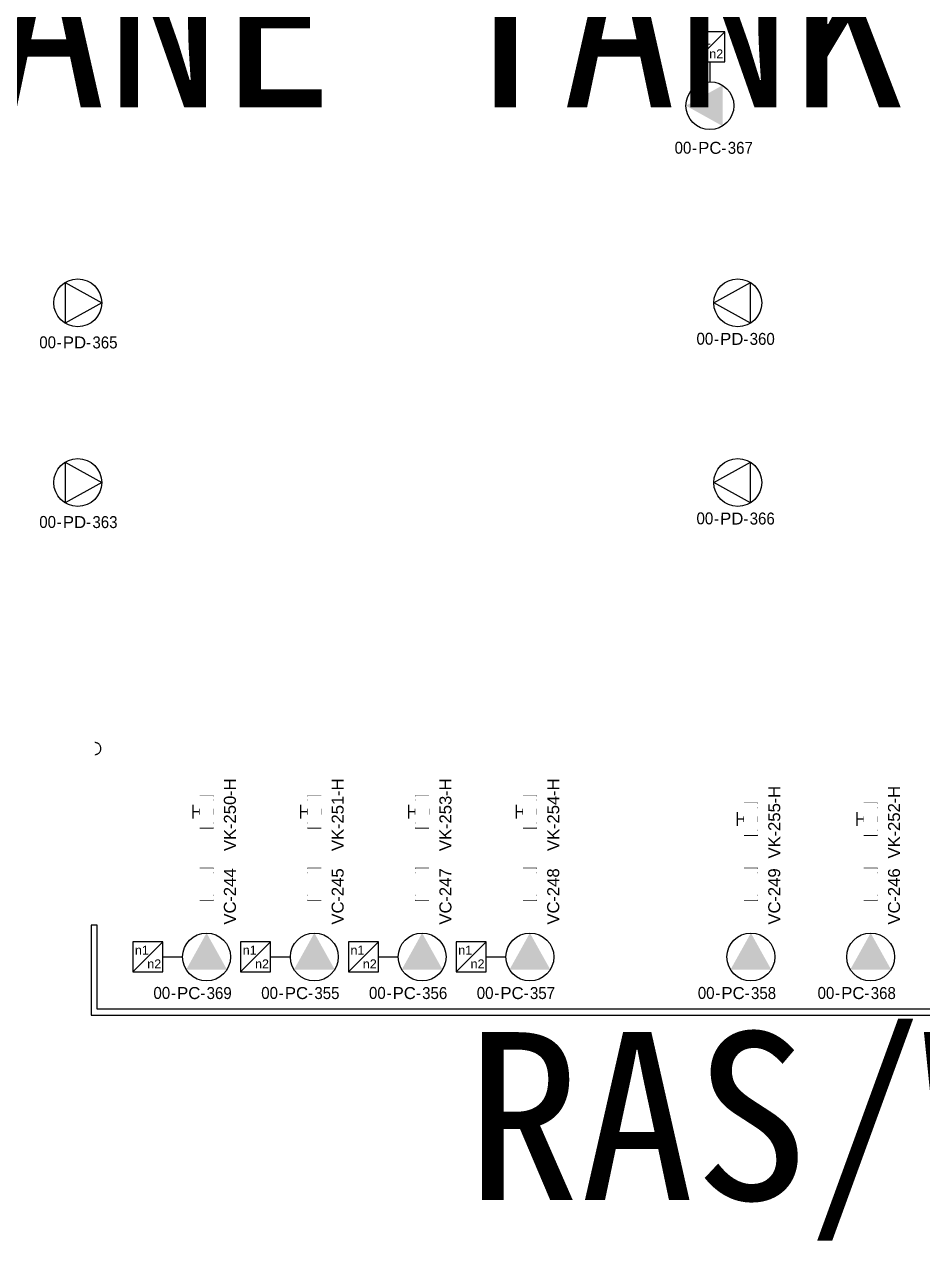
# Model space of a CAD drawing. Header units: millimetres. Extents: x 0 to 12089, y -479 to 374.
# Drawn here: x 3055.1 to 3205.2, y -479.2 to -276.1 of the extents above; entities that cross this region are included whole.
import ezdxf
from ezdxf.enums import TextEntityAlignment as Align

# ---------------------------------------------------------------- set-up
doc = ezdxf.new("R2018")
doc.units = ezdxf.units.MM
doc.header["$LTSCALE"] = 0.25
doc.set_wipeout_variables(frame=1)
doc.linetypes.add('ACAD_ISO05W100', pattern=[33, 24, -3, 0, -3, 0, -3])
for name, color, linetype, lineweight, true_color in [('equipment', 5, 'Continuous', 25, 0x0000ff), ('sludge', 7, 'ACAD_ISO05W100', 25, 0x261313), ('Text', 7, 'Continuous', 25, 0xffffff), ('unit', 1, 'Continuous', 25, 0xff0000), ('valve', 7, 'Continuous', 25, 0xffffff)]:
    doc.layers.add(name, color=color, linetype=linetype, lineweight=lineweight, true_color=true_color)
doc.styles.add('Organica', font='arial.ttf')
doc.styles.add('RefPIDDistChamber$0$Organica', font='arial.ttf')
doc.styles.add('RefPIDDistChamber$0$Standard', font='arial.ttf')
doc.styles.get("Standard").update_dxf_attribs({"font": 'arial.ttf'})

# ---------------------------------------------------------------- blocks, each defined once
blk = doc.blocks.new('break')
blk.add_arc((0, 0), 1, 270, 90)
blk.add_wipeout([(-0.12, -0.11), (-0.12, -0.89), (0, -1), (0.12, -0.89), (0.12, -0.11), (0, 0)])
blk.add_wipeout([(-0.12, 0.11), (-0.12, 0.89), (0, 1), (0.12, 0.89), (0.12, 0.11), (0, 0)])
blk = doc.blocks.new('*U111')
at = {"lineweight": 25, "ltscale": 0.25, "flags": 128}
blk.add_lwpolyline([(0, 15), (0, 0), (190, 0), (190, 15), (189, 15), (189, 1), (1, 1), (1, 15)], close=True, dxfattribs=at)
at = {"style": 'RefPIDDistChamber$0$Organica', "flags": 1}
for tag, p in [('WIDTH', (-11.4, 38.99)), ('HEIGHT', (-11.4, 36.04)), ('LENGTH', (-11.4, 33.02)), ('LIQUIDLEVEL', (-11.4, 29.93)), ('VOLUME', (-11.4, 26.97))]:
    blk.add_attdef(tag, text='', height=2, dxfattribs=at).set_placement(p, align=Align.MIDDLE_CENTER)
at = {"style": 'RefPIDDistChamber$0$Standard', "flags": 1}
blk.add_attdef('TR_NAME1', (44.32, 30.62), '', height=2.5, dxfattribs=at)
at = {"layer": 'Text', "lineweight": 30, "flags": 104}
blk.add_attdef('NAME1', text='', height=2.5, dxfattribs=at).set_placement((62.6, -2.86), align=Align.MIDDLE_CENTER)
blk = doc.blocks.new('*U123')
at = {"lineweight": 25, "ltscale": 0.25, "flags": 128}
blk.add_lwpolyline([(0, 21), (0, 0), (80, 0), (80, 21), (79, 21), (79, 1), (1, 1), (1, 21)], close=True, dxfattribs=at)
at = {"style": 'RefPIDDistChamber$0$Organica', "flags": 1}
for tag, p in [('WIDTH', (-11.4, 38.99)), ('HEIGHT', (-11.4, 36.04)), ('LENGTH', (-11.4, 33.02)), ('LIQUIDLEVEL', (-11.4, 29.93)), ('VOLUME', (-11.4, 26.97))]:
    blk.add_attdef(tag, text='', height=2, dxfattribs=at).set_placement(p, align=Align.MIDDLE_CENTER)
at = {"style": 'RefPIDDistChamber$0$Standard', "flags": 1}
blk.add_attdef('TR_NAME1', (44.32, 30.62), '', height=2.5, dxfattribs=at)
at = {"layer": 'Text', "lineweight": 30, "flags": 104}
blk.add_attdef('NAME1', text='', height=2.5, dxfattribs=at).set_placement((8.07, -6), align=Align.MIDDLE_CENTER)
blk = doc.blocks.new('*U365')
at = {"lineweight": 25, "ltscale": 0.25}
for p, q in [((-7.31, 2.5), (-12.31, 2.5)), ((-12.31, 2.5), (-12.31, -2.5)), ((-12.31, -2.5), (-7.31, 2.5)), ((-7.31, -2.5), (-7.31, 2.5)), ((-7.31, 0), (-4, 0)), ((-12.31, -2.5), (-7.31, -2.5))]:
    blk.add_line(p, q, dxfattribs=at)
blk.add_circle((0, 0), 4)
blk.add_solid([(-3.4, -2.11), (0, 4), (3.4, -2.11)])
at = {"style": 'Organica'}
for s, p in [('n1', (-11.97, 0.39)), ('n2', (-9.91, -1.91))]:
    blk.add_text(s, height=1.5, dxfattribs=at).set_placement(p)
at = {"char_height": 2, "width": 5.3402, "attachment_point": 6, "line_spacing_factor": 0.9, "style": 'Organica'}
for insert in [(-5.1, -6.03), (-0.2, -6.03)]:
    blk.add_mtext('{\\W0.9;-}', dxfattribs=dict(at, insert=insert))
at = {"style": 'Organica', "flags": 1}
for tag, p in [('PUMP_TYPE', (-13.95, 99.74)), ('NOTE', (-13.95, 96.74)), ('NOTE_CHINESE', (-13.95, 93.74)), ('MATERIAL_HOUSING', (-13.95, 90.64)), ('MATERIAL_IMPELLER', (-13.95, 87.64)), ('MATERIAL_SCREW', (-13.95, 84.64)), ('INSTALLED_POWER', (-13.95, 81.43)), ('CONSUMED_POWER', (-13.95, 78.43)), ('MODEL', (-13.95, 75.32)), ('MANUFACTURE', (-13.95, 72.21)), ('UNIT_CAPACITY', (-13.42, 69.06)), ('SP_CAPACITY', (-13.42, 66.16)), ('UNIT_HEAD', (-13.42, 63.06)), ('SP_HEAD', (-13.42, 60.06)), ('INSTALLATION', (-13.42, 56.95)), ('STB_DTY', (-13.42, 53.63)), ('RUNNINGHOURS', (-13.42, 50.63)), ('HOSTNAME', (-12.95, 46.85)), ('FC-MAN', (-13.85, 47.7)), ('FC-MOD', (-13.85, 44.6)), ('DI', (-13.85, 41.6)), ('DO', (-13.85, 38.6)), ('AI', (-13.85, 35.6)), ('AO', (-13.85, 32.6)), ('PB', (-13.85, 29.6)), ('PO', (-13.85, 26.6)), ('PROCESSUNITAREA', (-13.85, 23.6))]:
    blk.add_attdef(tag, text='', height=2, dxfattribs=at).set_placement(p, align=Align.MIDDLE_CENTER)
at = {"style": 'Organica', "width": 0.9}
blk.add_attdef('AREA_CODE', text='', height=2, dxfattribs=at).set_placement((-6.07, -6.01), align=Align.MIDDLE_RIGHT)
at = {"style": 'Organica'}
blk.add_attdef('TAG_ID', text='', height=2, dxfattribs=at).set_placement((-1.04, -6.03), align=Align.MIDDLE_RIGHT)
at = {"style": 'Organica', "width": 0.9, "flags": 8}
blk.add_attdef('TAG', text='', height=2, dxfattribs=at).set_placement((2.11, -6.03), align=Align.MIDDLE_CENTER)
blk = doc.blocks.new('*U367')
blk.add_circle((0, 0), 4)
blk.add_solid([(-3.4, -2.11), (0, 4), (3.4, -2.11)])
at = {"char_height": 2, "width": 5.3402, "attachment_point": 6, "line_spacing_factor": 0.9, "style": 'Organica'}
for insert in [(-5.1, -6.03), (-0.2, -6.03)]:
    blk.add_mtext('{\\W0.9;-}', dxfattribs=dict(at, insert=insert))
at = {"style": 'Organica', "flags": 1}
for tag, p in [('PUMP_TYPE', (-13.95, 99.74)), ('NOTE', (-13.95, 96.74)), ('NOTE_CHINESE', (-13.95, 93.74)), ('MATERIAL_HOUSING', (-13.95, 90.64)), ('MATERIAL_IMPELLER', (-13.95, 87.64)), ('INSTALLED_POWER', (-13.95, 81.43)), ('CONSUMED_POWER', (-13.95, 78.43)), ('MODEL', (-13.95, 75.32)), ('MANUFACTURE', (-13.95, 72.21)), ('UNIT_CAPACITY', (-13.42, 69.06)), ('SP_CAPACITY', (-13.42, 66.16)), ('UNIT_HEAD', (-13.42, 63.06)), ('SP_HEAD', (-13.42, 60.06)), ('INSTALLATION', (-13.42, 56.95)), ('STB_DTY', (-13.42, 53.63)), ('RUNNINGHOURS', (-13.42, 50.63)), ('HOSTNAME', (-12.95, 46.85)), ('DI', (-13.85, 41.6)), ('DO', (-13.85, 38.6)), ('PO', (-13.85, 26.6)), ('PROCESSUNITAREA', (-13.85, 23.6))]:
    blk.add_attdef(tag, text='', height=2, dxfattribs=at).set_placement(p, align=Align.MIDDLE_CENTER)
at = {"style": 'Organica', "width": 0.9}
blk.add_attdef('AREA_CODE', text='', height=2, dxfattribs=at).set_placement((-6.07, -6.01), align=Align.MIDDLE_RIGHT)
at = {"style": 'Organica'}
blk.add_attdef('TAG_ID', text='', height=2, dxfattribs=at).set_placement((-1.04, -6.03), align=Align.MIDDLE_RIGHT)
at = {"style": 'Organica', "width": 0.9, "flags": 8}
blk.add_attdef('TAG', text='', height=2, dxfattribs=at).set_placement((2.11, -6.03), align=Align.MIDDLE_CENTER)
blk = doc.blocks.new('*U369')
blk.add_circle((0, 0), 4)
blk.add_solid([(-3.4, -2.11), (0, 4), (3.4, -2.11)])
at = {"char_height": 2, "width": 5.3402, "attachment_point": 6, "line_spacing_factor": 0.9, "style": 'Organica'}
for insert in [(-5.1, -6.03), (-0.2, -6.03)]:
    blk.add_mtext('{\\W0.9;-}', dxfattribs=dict(at, insert=insert))
at = {"style": 'Organica', "flags": 1}
for tag, p in [('PUMP_TYPE', (-13.95, 99.74)), ('NOTE', (-13.95, 96.74)), ('NOTE_CHINESE', (-13.95, 93.74)), ('MATERIAL_HOUSING', (-13.95, 90.64)), ('MATERIAL_IMPELLER', (-13.95, 87.64)), ('INSTALLED_POWER', (-13.95, 81.43)), ('CONSUMED_POWER', (-13.95, 78.43)), ('MODEL', (-13.95, 75.32)), ('MANUFACTURE', (-13.95, 72.21)), ('UNIT_CAPACITY', (-13.42, 69.06)), ('SP_CAPACITY', (-13.42, 66.16)), ('UNIT_HEAD', (-13.42, 63.06)), ('SP_HEAD', (-13.42, 60.06)), ('INSTALLATION', (-13.42, 56.95)), ('STB_DTY', (-13.42, 53.63)), ('RUNNINGHOURS', (-13.42, 50.63)), ('HOSTNAME', (-12.95, 46.85)), ('DI', (-13.85, 41.6)), ('DO', (-13.85, 38.6)), ('PO', (-13.85, 26.6)), ('PROCESSUNITAREA', (-13.85, 23.6))]:
    blk.add_attdef(tag, text='', height=2, dxfattribs=at).set_placement(p, align=Align.MIDDLE_CENTER)
at = {"style": 'Organica', "width": 0.9}
blk.add_attdef('AREA_CODE', text='', height=2, dxfattribs=at).set_placement((-6.07, -6.01), align=Align.MIDDLE_RIGHT)
at = {"style": 'Organica'}
blk.add_attdef('TAG_ID', text='', height=2, dxfattribs=at).set_placement((-1.04, -6.03), align=Align.MIDDLE_RIGHT)
at = {"style": 'Organica', "width": 0.9, "flags": 8}
blk.add_attdef('TAG', text='', height=2, dxfattribs=at).set_placement((2.11, -6.03), align=Align.MIDDLE_CENTER)
blk = doc.blocks.new('*U371')
at = {"lineweight": 25, "ltscale": 0.25}
for p, q in [((-7.31, 2.5), (-12.31, 2.5)), ((-12.31, 2.5), (-12.31, -2.5)), ((-12.31, -2.5), (-7.31, 2.5)), ((-7.31, -2.5), (-7.31, 2.5)), ((-7.31, 0), (-4, 0)), ((-12.31, -2.5), (-7.31, -2.5))]:
    blk.add_line(p, q, dxfattribs=at)
blk.add_circle((0, 0), 4)
blk.add_solid([(-3.4, -2.11), (0, 4), (3.4, -2.11)])
at = {"style": 'Organica'}
for s, p in [('n1', (-11.97, 0.39)), ('n2', (-9.91, -1.91))]:
    blk.add_text(s, height=1.5, dxfattribs=at).set_placement(p)
at = {"char_height": 2, "width": 5.3402, "attachment_point": 6, "line_spacing_factor": 0.9, "style": 'Organica'}
for insert in [(-5.1, -6.03), (-0.2, -6.03)]:
    blk.add_mtext('{\\W0.9;-}', dxfattribs=dict(at, insert=insert))
at = {"style": 'Organica', "flags": 1}
for tag, p in [('PUMP_TYPE', (-13.95, 99.74)), ('NOTE', (-13.95, 96.74)), ('NOTE_CHINESE', (-13.95, 93.74)), ('MATERIAL_HOUSING', (-13.95, 90.64)), ('MATERIAL_IMPELLER', (-13.95, 87.64)), ('MATERIAL_SCREW', (-13.95, 84.64)), ('INSTALLED_POWER', (-13.95, 81.43)), ('CONSUMED_POWER', (-13.95, 78.43)), ('MODEL', (-13.95, 75.32)), ('MANUFACTURE', (-13.95, 72.21)), ('UNIT_CAPACITY', (-13.42, 69.06)), ('SP_CAPACITY', (-13.42, 66.16)), ('UNIT_HEAD', (-13.42, 63.06)), ('SP_HEAD', (-13.42, 60.06)), ('INSTALLATION', (-13.42, 56.95)), ('STB_DTY', (-13.42, 53.63)), ('RUNNINGHOURS', (-13.42, 50.63)), ('HOSTNAME', (-12.95, 46.85)), ('FC-MAN', (-13.85, 47.7)), ('FC-MOD', (-13.85, 44.6)), ('DI', (-13.85, 41.6)), ('DO', (-13.85, 38.6)), ('AI', (-13.85, 35.6)), ('AO', (-13.85, 32.6)), ('PB', (-13.85, 29.6)), ('PO', (-13.85, 26.6)), ('PROCESSUNITAREA', (-13.85, 23.6))]:
    blk.add_attdef(tag, text='', height=2, dxfattribs=at).set_placement(p, align=Align.MIDDLE_CENTER)
at = {"style": 'Organica', "width": 0.9}
blk.add_attdef('AREA_CODE', text='', height=2, dxfattribs=at).set_placement((-6.07, -6.01), align=Align.MIDDLE_RIGHT)
at = {"style": 'Organica'}
blk.add_attdef('TAG_ID', text='', height=2, dxfattribs=at).set_placement((-1.04, -6.03), align=Align.MIDDLE_RIGHT)
at = {"style": 'Organica', "width": 0.9, "flags": 8}
blk.add_attdef('TAG', text='', height=2, dxfattribs=at).set_placement((2.11, -6.03), align=Align.MIDDLE_CENTER)
blk = doc.blocks.new('*U373')
at = {"lineweight": 25, "ltscale": 0.25}
for p, q in [((-7.31, 2.5), (-12.31, 2.5)), ((-12.31, 2.5), (-12.31, -2.5)), ((-12.31, -2.5), (-7.31, 2.5)), ((-7.31, -2.5), (-7.31, 2.5)), ((-7.31, 0), (-4, 0)), ((-12.31, -2.5), (-7.31, -2.5))]:
    blk.add_line(p, q, dxfattribs=at)
blk.add_circle((0, 0), 4)
blk.add_solid([(-3.4, -2.11), (0, 4), (3.4, -2.11)])
at = {"style": 'Organica'}
for s, p in [('n1', (-11.97, 0.39)), ('n2', (-9.91, -1.91))]:
    blk.add_text(s, height=1.5, dxfattribs=at).set_placement(p)
at = {"char_height": 2, "width": 5.3402, "attachment_point": 6, "line_spacing_factor": 0.9, "style": 'Organica'}
for insert in [(-5.1, -6.03), (-0.2, -6.03)]:
    blk.add_mtext('{\\W0.9;-}', dxfattribs=dict(at, insert=insert))
at = {"style": 'Organica', "flags": 1}
for tag, p in [('PUMP_TYPE', (-13.95, 99.74)), ('NOTE', (-13.95, 96.74)), ('NOTE_CHINESE', (-13.95, 93.74)), ('MATERIAL_HOUSING', (-13.95, 90.64)), ('MATERIAL_IMPELLER', (-13.95, 87.64)), ('MATERIAL_SCREW', (-13.95, 84.64)), ('INSTALLED_POWER', (-13.95, 81.43)), ('CONSUMED_POWER', (-13.95, 78.43)), ('MODEL', (-13.95, 75.32)), ('MANUFACTURE', (-13.95, 72.21)), ('UNIT_CAPACITY', (-13.42, 69.06)), ('SP_CAPACITY', (-13.42, 66.16)), ('UNIT_HEAD', (-13.42, 63.06)), ('SP_HEAD', (-13.42, 60.06)), ('INSTALLATION', (-13.42, 56.95)), ('STB_DTY', (-13.42, 53.63)), ('RUNNINGHOURS', (-13.42, 50.63)), ('HOSTNAME', (-12.95, 46.85)), ('FC-MAN', (-13.85, 47.7)), ('FC-MOD', (-13.85, 44.6)), ('DI', (-13.85, 41.6)), ('DO', (-13.85, 38.6)), ('AI', (-13.85, 35.6)), ('AO', (-13.85, 32.6)), ('PB', (-13.85, 29.6)), ('PO', (-13.85, 26.6)), ('PROCESSUNITAREA', (-13.85, 23.6))]:
    blk.add_attdef(tag, text='', height=2, dxfattribs=at).set_placement(p, align=Align.MIDDLE_CENTER)
at = {"style": 'Organica', "width": 0.9}
blk.add_attdef('AREA_CODE', text='', height=2, dxfattribs=at).set_placement((-6.07, -6.01), align=Align.MIDDLE_RIGHT)
at = {"style": 'Organica'}
blk.add_attdef('TAG_ID', text='', height=2, dxfattribs=at).set_placement((-1.04, -6.03), align=Align.MIDDLE_RIGHT)
at = {"style": 'Organica', "width": 0.9, "flags": 8}
blk.add_attdef('TAG', text='', height=2, dxfattribs=at).set_placement((2.11, -6.03), align=Align.MIDDLE_CENTER)
blk = doc.blocks.new('*U375')
at = {"lineweight": 25, "ltscale": 0.25}
for p, q in [((-7.31, 2.5), (-12.31, 2.5)), ((-12.31, 2.5), (-12.31, -2.5)), ((-12.31, -2.5), (-7.31, 2.5)), ((-7.31, -2.5), (-7.31, 2.5)), ((-7.31, 0), (-4, 0)), ((-12.31, -2.5), (-7.31, -2.5))]:
    blk.add_line(p, q, dxfattribs=at)
blk.add_circle((0, 0), 4)
blk.add_solid([(-3.4, -2.11), (0, 4), (3.4, -2.11)])
at = {"style": 'Organica'}
for s, p in [('n1', (-11.97, 0.39)), ('n2', (-9.91, -1.91))]:
    blk.add_text(s, height=1.5, dxfattribs=at).set_placement(p)
at = {"char_height": 2, "width": 5.3402, "attachment_point": 6, "line_spacing_factor": 0.9, "style": 'Organica'}
for insert in [(-5.1, -6.03), (-0.2, -6.03)]:
    blk.add_mtext('{\\W0.9;-}', dxfattribs=dict(at, insert=insert))
at = {"style": 'Organica', "flags": 1}
for tag, p in [('PUMP_TYPE', (-13.95, 99.74)), ('NOTE', (-13.95, 96.74)), ('NOTE_CHINESE', (-13.95, 93.74)), ('MATERIAL_HOUSING', (-13.95, 90.64)), ('MATERIAL_IMPELLER', (-13.95, 87.64)), ('MATERIAL_SCREW', (-13.95, 84.64)), ('INSTALLED_POWER', (-13.95, 81.43)), ('CONSUMED_POWER', (-13.95, 78.43)), ('MODEL', (-13.95, 75.32)), ('MANUFACTURE', (-13.95, 72.21)), ('UNIT_CAPACITY', (-13.42, 69.06)), ('SP_CAPACITY', (-13.42, 66.16)), ('UNIT_HEAD', (-13.42, 63.06)), ('SP_HEAD', (-13.42, 60.06)), ('INSTALLATION', (-13.42, 56.95)), ('STB_DTY', (-13.42, 53.63)), ('RUNNINGHOURS', (-13.42, 50.63)), ('HOSTNAME', (-12.95, 46.85)), ('FC-MAN', (-13.85, 47.7)), ('FC-MOD', (-13.85, 44.6)), ('DI', (-13.85, 41.6)), ('DO', (-13.85, 38.6)), ('AI', (-13.85, 35.6)), ('AO', (-13.85, 32.6)), ('PB', (-13.85, 29.6)), ('PO', (-13.85, 26.6)), ('PROCESSUNITAREA', (-13.85, 23.6))]:
    blk.add_attdef(tag, text='', height=2, dxfattribs=at).set_placement(p, align=Align.MIDDLE_CENTER)
at = {"style": 'Organica', "width": 0.9}
blk.add_attdef('AREA_CODE', text='', height=2, dxfattribs=at).set_placement((-6.07, -6.01), align=Align.MIDDLE_RIGHT)
at = {"style": 'Organica'}
blk.add_attdef('TAG_ID', text='', height=2, dxfattribs=at).set_placement((-1.04, -6.03), align=Align.MIDDLE_RIGHT)
at = {"style": 'Organica', "width": 0.9, "flags": 8}
blk.add_attdef('TAG', text='', height=2, dxfattribs=at).set_placement((2.11, -6.03), align=Align.MIDDLE_CENTER)
blk = doc.blocks.new('*U385')
at = {"lineweight": 25, "ltscale": 0.25}
for p, q in [((-3.4, -2.11), (0, 4)), ((0, 4), (3.4, -2.11)), ((-3.4, -2.11), (3.4, -2.11))]:
    blk.add_line(p, q, dxfattribs=at)
blk.add_circle((0, 0), 4)
at = {"char_height": 2, "width": 5.3402, "attachment_point": 6, "rotation": 269.9064, "line_spacing_factor": 0.9, "style": 'Organica'}
for insert in [(-6.01, 3.13), (-6.02, -1.77)]:
    blk.add_mtext('{\\W0.9;-}', dxfattribs=dict(at, insert=insert))
at = {"style": 'Organica', "flags": 1}
for tag, p in [('PUMP_TYPE', (-13.95, 99.74)), ('NOTE', (-13.95, 96.74)), ('NOTE_CHINESE', (-13.95, 93.74)), ('MATERIAL_HOUSING', (-13.95, 90.64)), ('MATERIAL_IMPELLER', (-13.95, 87.64)), ('INSTALLED_POWER', (-13.95, 81.43)), ('CONSUMED_POWER', (-13.95, 78.43)), ('MODEL', (-13.95, 75.32)), ('MANUFACTURE', (-13.95, 72.21)), ('UNIT_CAPACITY', (-13.42, 69.06)), ('SP_CAPACITY', (-13.42, 66.16)), ('UNIT_HEAD', (-13.42, 63.06)), ('SP_HEAD', (-13.42, 60.06)), ('INSTALLATION', (-13.42, 56.95)), ('STB_DTY', (-13.42, 53.63)), ('RUNNINGHOURS', (-13.42, 50.63)), ('HOSTNAME', (-12.95, 46.85)), ('DI', (-13.85, 41.6)), ('DO', (-13.85, 38.6)), ('PO', (-13.85, 26.6)), ('PROCESSUNITAREA', (-13.85, 23.6))]:
    blk.add_attdef(tag, text='', height=2, dxfattribs=at).set_placement(p, align=Align.MIDDLE_CENTER)
at = {"style": 'Organica', "width": 0.9}
blk.add_attdef('AREA_CODE', text='', height=2, rotation=269.9064, dxfattribs=at).set_placement((-5.99, 4.1), align=Align.MIDDLE_RIGHT)
at = {"style": 'Organica'}
blk.add_attdef('TAG_ID', text='', height=2, rotation=269.9064, dxfattribs=at).set_placement((-6.02, -0.93), align=Align.MIDDLE_RIGHT)
at = {"style": 'Organica', "width": 0.9, "flags": 8}
blk.add_attdef('TAG', text='', height=2, rotation=269.9064, dxfattribs=at).set_placement((-6.02, -4.08), align=Align.MIDDLE_CENTER)
blk = doc.blocks.new('*U389')
at = {"lineweight": 25, "ltscale": 0.25}
for p, q in [((-3.4, -2.11), (0, 4)), ((0, 4), (3.4, -2.11)), ((-3.4, -2.11), (3.4, -2.11))]:
    blk.add_line(p, q, dxfattribs=at)
blk.add_circle((0, 0), 4)
at = {"char_height": 2, "width": 5.3402, "attachment_point": 6, "rotation": 90, "line_spacing_factor": 0.9, "style": 'Organica'}
for insert in [(6.61, 2.23), (6.61, -2.67)]:
    blk.add_mtext('{\\W0.9;-}', dxfattribs=dict(at, insert=insert))
at = {"style": 'Organica', "flags": 1}
for tag, p in [('PUMP_TYPE', (-13.95, 99.74)), ('NOTE', (-13.95, 96.74)), ('NOTE_CHINESE', (-13.95, 93.74)), ('MATERIAL_HOUSING', (-13.95, 90.64)), ('MATERIAL_IMPELLER', (-13.95, 87.64)), ('INSTALLED_POWER', (-13.95, 81.43)), ('CONSUMED_POWER', (-13.95, 78.43)), ('MODEL', (-13.95, 75.32)), ('MANUFACTURE', (-13.95, 72.21)), ('UNIT_CAPACITY', (-13.42, 69.06)), ('SP_CAPACITY', (-13.42, 66.16)), ('UNIT_HEAD', (-13.42, 63.06)), ('SP_HEAD', (-13.42, 60.06)), ('INSTALLATION', (-13.42, 56.95)), ('STB_DTY', (-13.42, 53.63)), ('RUNNINGHOURS', (-13.42, 50.63)), ('HOSTNAME', (-12.95, 46.85)), ('DI', (-13.85, 41.6)), ('DO', (-13.85, 38.6)), ('PO', (-13.85, 26.6)), ('PROCESSUNITAREA', (-13.85, 23.6))]:
    blk.add_attdef(tag, text='', height=2, dxfattribs=at).set_placement(p, align=Align.MIDDLE_CENTER)
at = {"style": 'Organica', "width": 0.9, "flags": 8}
blk.add_attdef('TAG', text='', height=2, rotation=90, dxfattribs=at).set_placement((6.61, 4.54), align=Align.MIDDLE_CENTER)
at = {"style": 'Organica'}
blk.add_attdef('TAG_ID', text='', height=2, rotation=90, dxfattribs=at).set_placement((6.61, 1.39), align=Align.MIDDLE_RIGHT)
at = {"style": 'Organica', "width": 0.9}
blk.add_attdef('AREA_CODE', text='', height=2, rotation=90, dxfattribs=at).set_placement((6.59, -3.64), align=Align.MIDDLE_RIGHT)
blk = doc.blocks.new('*U391')
at = {"lineweight": 25, "ltscale": 0.25}
for p, q in [((-3.4, -2.11), (0, 4)), ((0, 4), (3.4, -2.11)), ((-3.4, -2.11), (3.4, -2.11))]:
    blk.add_line(p, q, dxfattribs=at)
blk.add_circle((0, 0), 4)
at = {"char_height": 2, "width": 5.3402, "attachment_point": 6, "rotation": 90, "line_spacing_factor": 0.9, "style": 'Organica'}
for insert in [(6.61, 2.23), (6.61, -2.67)]:
    blk.add_mtext('{\\W0.9;-}', dxfattribs=dict(at, insert=insert))
at = {"style": 'Organica', "flags": 1}
for tag, p in [('PUMP_TYPE', (-13.95, 99.74)), ('NOTE', (-13.95, 96.74)), ('NOTE_CHINESE', (-13.95, 93.74)), ('MATERIAL_HOUSING', (-13.95, 90.64)), ('MATERIAL_IMPELLER', (-13.95, 87.64)), ('INSTALLED_POWER', (-13.95, 81.43)), ('CONSUMED_POWER', (-13.95, 78.43)), ('MODEL', (-13.95, 75.32)), ('MANUFACTURE', (-13.95, 72.21)), ('UNIT_CAPACITY', (-13.42, 69.06)), ('SP_CAPACITY', (-13.42, 66.16)), ('UNIT_HEAD', (-13.42, 63.06)), ('SP_HEAD', (-13.42, 60.06)), ('INSTALLATION', (-13.42, 56.95)), ('STB_DTY', (-13.42, 53.63)), ('RUNNINGHOURS', (-13.42, 50.63)), ('HOSTNAME', (-12.95, 46.85)), ('DI', (-13.85, 41.6)), ('DO', (-13.85, 38.6)), ('PO', (-13.85, 26.6)), ('PROCESSUNITAREA', (-13.85, 23.6))]:
    blk.add_attdef(tag, text='', height=2, dxfattribs=at).set_placement(p, align=Align.MIDDLE_CENTER)
at = {"style": 'Organica', "width": 0.9, "flags": 8}
blk.add_attdef('TAG', text='', height=2, rotation=90, dxfattribs=at).set_placement((6.61, 4.54), align=Align.MIDDLE_CENTER)
at = {"style": 'Organica'}
blk.add_attdef('TAG_ID', text='', height=2, rotation=90, dxfattribs=at).set_placement((6.61, 1.39), align=Align.MIDDLE_RIGHT)
at = {"style": 'Organica', "width": 0.9}
blk.add_attdef('AREA_CODE', text='', height=2, rotation=90, dxfattribs=at).set_placement((6.59, -3.64), align=Align.MIDDLE_RIGHT)
blk = doc.blocks.new('*U393')
at = {"lineweight": 25, "ltscale": 0.25}
for p, q in [((-3.4, -2.11), (0, 4)), ((0, 4), (3.4, -2.11)), ((-3.4, -2.11), (3.4, -2.11))]:
    blk.add_line(p, q, dxfattribs=at)
blk.add_circle((0, 0), 4)
at = {"char_height": 2, "width": 5.3402, "attachment_point": 6, "rotation": 269.9064, "line_spacing_factor": 0.9, "style": 'Organica'}
for insert in [(-6.01, 3.13), (-6.02, -1.77)]:
    blk.add_mtext('{\\W0.9;-}', dxfattribs=dict(at, insert=insert))
at = {"style": 'Organica', "flags": 1}
for tag, p in [('PUMP_TYPE', (-13.95, 99.74)), ('NOTE', (-13.95, 96.74)), ('NOTE_CHINESE', (-13.95, 93.74)), ('MATERIAL_HOUSING', (-13.95, 90.64)), ('MATERIAL_IMPELLER', (-13.95, 87.64)), ('INSTALLED_POWER', (-13.95, 81.43)), ('CONSUMED_POWER', (-13.95, 78.43)), ('MODEL', (-13.95, 75.32)), ('MANUFACTURE', (-13.95, 72.21)), ('UNIT_CAPACITY', (-13.42, 69.06)), ('SP_CAPACITY', (-13.42, 66.16)), ('UNIT_HEAD', (-13.42, 63.06)), ('SP_HEAD', (-13.42, 60.06)), ('INSTALLATION', (-13.42, 56.95)), ('STB_DTY', (-13.42, 53.63)), ('RUNNINGHOURS', (-13.42, 50.63)), ('HOSTNAME', (-12.95, 46.85)), ('DI', (-13.85, 41.6)), ('DO', (-13.85, 38.6)), ('PO', (-13.85, 26.6)), ('PROCESSUNITAREA', (-13.85, 23.6))]:
    blk.add_attdef(tag, text='', height=2, dxfattribs=at).set_placement(p, align=Align.MIDDLE_CENTER)
at = {"style": 'Organica', "width": 0.9}
blk.add_attdef('AREA_CODE', text='', height=2, rotation=269.9064, dxfattribs=at).set_placement((-5.99, 4.1), align=Align.MIDDLE_RIGHT)
at = {"style": 'Organica'}
blk.add_attdef('TAG_ID', text='', height=2, rotation=269.9064, dxfattribs=at).set_placement((-6.02, -0.93), align=Align.MIDDLE_RIGHT)
at = {"style": 'Organica', "width": 0.9, "flags": 8}
blk.add_attdef('TAG', text='', height=2, rotation=269.9064, dxfattribs=at).set_placement((-6.02, -4.08), align=Align.MIDDLE_CENTER)
blk = doc.blocks.new('*U395')
at = {"lineweight": 25, "ltscale": 0.25}
for p, q in [((7.31, 2.5), (7.31, -2.5)), ((12.31, 2.5), (7.31, 2.5)), ((7.31, 2.5), (12.31, -2.5)), ((12.31, -2.5), (12.31, 2.5)), ((7.31, 0), (4, 0)), ((7.31, -2.5), (12.31, -2.5))]:
    blk.add_line(p, q, dxfattribs=at)
blk.add_circle((0, 0), 4)
blk.add_solid([(-3.4, -2.11), (0, 4), (3.4, -2.11)])
at = {"style": 'Organica'}
for s, p in [('n1', (10.2, 2.16)), ('n2', (7.9, 0.11))]:
    blk.add_text(s, height=1.5, rotation=270, dxfattribs=at).set_placement(p)
at = {"char_height": 2, "width": 5.3402, "attachment_point": 6, "rotation": 270, "line_spacing_factor": 0.9, "style": 'Organica'}
for insert in [(-7.04, 2.13), (-7.04, -2.77)]:
    blk.add_mtext('{\\W0.9;-}', dxfattribs=dict(at, insert=insert))
at = {"style": 'Organica', "flags": 1}
for tag, p in [('PUMP_TYPE', (-13.95, 99.74)), ('NOTE', (-13.95, 96.74)), ('NOTE_CHINESE', (-13.95, 93.74)), ('MATERIAL_HOUSING', (-13.95, 90.64)), ('MATERIAL_IMPELLER', (-13.95, 87.64)), ('MATERIAL_SCREW', (-13.95, 84.64)), ('INSTALLED_POWER', (-13.95, 81.43)), ('CONSUMED_POWER', (-13.95, 78.43)), ('MODEL', (-13.95, 75.32)), ('MANUFACTURE', (-13.95, 72.21)), ('UNIT_CAPACITY', (-13.42, 69.06)), ('SP_CAPACITY', (-13.42, 66.16)), ('UNIT_HEAD', (-13.42, 63.06)), ('SP_HEAD', (-13.42, 60.06)), ('INSTALLATION', (-13.42, 56.95)), ('STB_DTY', (-13.42, 53.63)), ('RUNNINGHOURS', (-13.42, 50.63)), ('HOSTNAME', (-12.95, 46.85)), ('FC-MAN', (-13.85, 47.7)), ('FC-MOD', (-13.85, 44.6)), ('DI', (-13.85, 41.6)), ('DO', (-13.85, 38.6)), ('AI', (-13.85, 35.6)), ('AO', (-13.85, 32.6)), ('PB', (-13.85, 29.6)), ('PO', (-13.85, 26.6)), ('PROCESSUNITAREA', (-13.85, 23.6))]:
    blk.add_attdef(tag, text='', height=2, dxfattribs=at).set_placement(p, align=Align.MIDDLE_CENTER)
at = {"style": 'Organica', "width": 0.9}
blk.add_attdef('AREA_CODE', text='', height=2, rotation=270, dxfattribs=at).set_placement((-7.02, 3.1), align=Align.MIDDLE_RIGHT)
at = {"style": 'Organica'}
blk.add_attdef('TAG_ID', text='', height=2, rotation=270, dxfattribs=at).set_placement((-7.04, -1.93), align=Align.MIDDLE_RIGHT)
at = {"style": 'Organica', "width": 0.9, "flags": 8}
blk.add_attdef('TAG', text='', height=2, rotation=270, dxfattribs=at).set_placement((-7.04, -5.08), align=Align.MIDDLE_CENTER)
blk = doc.blocks.new('*U578')
at = {"lineweight": 25, "ltscale": 0.25}
for p, q in [((-2.67, 1.14), (-2.67, -1.14)), ((-1.9, -1.14), (-1.9, 1.14)), ((-1.9, 0.76), (1.9, -0.76)), ((1.9, -0.76), (1.09, 0.17)), ((1.9, -1.14), (1.9, 1.14)), ((2.67, 1.14), (2.67, -1.14)), ((1.9, -0.76), (0.67, -0.87))]:
    blk.add_line(p, q, dxfattribs=at)
at = {"insert": (-1.98, -3.9), "char_height": 2, "width": 5.3402, "attachment_point": 6, "style": 'Organica'}
blk.add_mtext('-', dxfattribs=at)
at = {"style": 'Organica'}
for tag, flags, p in [('EQUIP_TYPE', 1, (-8.63, 62.54)), ('NOTE', 1, (-8.63, 59.54)), ('NOTE_CHINESE', 1, (-8.63, 56.54)), ('AREA_CODE', 1, (-8.63, 53.54)), ('DI', 1, (-8.63, 50.54)), ('DO', 1, (-8.63, 47.54)), ('AI', 1, (-8.63, 44.54)), ('AO', 1, (-8.63, 41.54)), ('PB', 1, (-8.63, 38.54)), ('PO', 1, (-8.63, 35.54)), ('SP_ACTUATED', 1, (-8.63, 32.54)), ('SIZE', 1, (-8.63, 23.54)), ('MATERIAL', 1, (-8.63, 19.54)), ('PRESSURE', 1, (-8.63, 15.54)), ('PROCESSUNITAREA', 1, (-8.63, 11.72)), ('TAG', 8, (0.33, -3.9))]:
    blk.add_attdef(tag, text='', height=2, dxfattribs=dict(at, flags=flags)).set_placement(p, align=Align.MIDDLE_CENTER)
blk.add_attdef('TAG_ID', text='', height=2, dxfattribs=at).set_placement((-2.86, -3.9), align=Align.MIDDLE_RIGHT)
blk.add_wipeout([(-2.67, 1.14), (2.67, 1.14), (2.67, -1.14), (-2.67, -1.14)])
blk = doc.blocks.new('*U579')
at = {"lineweight": 25, "ltscale": 0.25}
for p, q in [((1.14, 2.29), (-1.14, 2.29)), ((0, 1.11), (0, 2.29)), ((-2.67, 1.14), (-2.67, -1.14)), ((-1.9, -1.14), (-1.9, 1.14)), ((-0.46, 0.19), (-1.9, 0.76)), ((-0.46, -1.11), (-0.46, 1.11)), ((-0.46, 1.11), (0.46, 1.11)), ((0.46, -1.11), (0.46, 1.11)), ((0.46, 0.19), (1.9, 0.76)), ((1.9, -1.14), (1.9, 1.14)), ((2.67, 1.14), (2.67, -1.14)), ((-1.9, -0.76), (-0.46, -0.19)), ((-0.46, -1.11), (0.46, -1.11)), ((1.9, -0.76), (0.46, -0.19))]:
    blk.add_line(p, q, dxfattribs=at)
at = {"char_height": 2, "width": 5.3402, "style": 'Organica'}
for s, insert, attachment_point in [('-', (-1.98, -3.9), 6), ('-H', (2.6, -3.9), 4)]:
    blk.add_mtext(s, dxfattribs=dict(at, insert=insert, attachment_point=attachment_point))
at = {"style": 'Organica'}
for tag, flags, p in [('EQUIP_TYPE', 1, (-8.63, 62.54)), ('NOTE', 1, (-8.63, 59.54)), ('NOTE_CHINESE', 1, (-8.63, 56.54)), ('AREA_CODE', 1, (-8.63, 53.54)), ('DI', 1, (-8.63, 50.54)), ('DO', 1, (-8.63, 47.54)), ('AI', 1, (-8.63, 44.54)), ('AO', 1, (-8.63, 41.54)), ('PB', 1, (-8.63, 38.54)), ('PO', 1, (-8.63, 35.54)), ('SP_ACTUATED', 1, (-8.63, 32.54)), ('SIZE', 1, (-8.63, 23.54)), ('MATERIAL', 1, (-8.63, 19.54)), ('PRESSURE', 1, (-8.63, 15.54)), ('PROCESSUNITAREA', 1, (-8.63, 11.72)), ('TAG', 8, (0.33, -3.9))]:
    blk.add_attdef(tag, text='', height=2, dxfattribs=dict(at, flags=flags)).set_placement(p, align=Align.MIDDLE_CENTER)
blk.add_attdef('TAG_ID', text='', height=2, dxfattribs=at).set_placement((-2.86, -3.9), align=Align.MIDDLE_RIGHT)
blk.add_wipeout([(-2.67, 1.14), (2.67, 1.14), (2.67, -1.14), (-2.67, -1.14)])

msp = doc.modelspace()

# ---------------------------------------------------------------- block references
at = {"layer": 'equipment'}
ref = msp.add_blockref('*U395', (3169.62, -289.71), dxfattribs=dict(at, rotation=90))
ref.add_attrib('TAG', '367', dxfattribs={"layer": '0', "height": 2, "style": 'Organica', "width": 0.9}).set_placement((3174.7, -296.75), align=Align.MIDDLE_CENTER)
ref.add_attrib('AREA_CODE', '00', dxfattribs={"layer": '0', "height": 2, "style": 'Organica', "width": 0.9}).set_placement((3166.52, -296.73), align=Align.MIDDLE_RIGHT)
ref.add_attrib('TAG_ID', 'PC', dxfattribs={"layer": '0', "height": 2, "style": 'Organica'}).set_placement((3171.55, -296.75), align=Align.MIDDLE_RIGHT)
ref = msp.add_blockref('*U391', (3064.05, -322.64), dxfattribs=dict(at, rotation=270))
ref.add_attrib('TAG', '365', dxfattribs={"layer": '0', "height": 2, "style": 'Organica', "width": 0.9}).set_placement((3068.59, -329.25), align=Align.MIDDLE_CENTER)
ref.add_attrib('AREA_CODE', '00', dxfattribs={"layer": '0', "height": 2, "style": 'Organica', "width": 0.9}).set_placement((3060.41, -329.23), align=Align.MIDDLE_RIGHT)
ref.add_attrib('TAG_ID', 'PD', dxfattribs={"layer": '0', "height": 2, "style": 'Organica'}).set_placement((3065.44, -329.25), align=Align.MIDDLE_RIGHT)
ref = msp.add_blockref('*U385', (3174.28, -322.64), dxfattribs=dict(at, rotation=89.99999999999999))
ref.add_attrib('TAG', '360', dxfattribs={"layer": '0', "height": 2, "rotation": 359.9064, "style": 'Organica', "width": 0.9}).set_placement((3178.36, -328.66), align=Align.MIDDLE_CENTER)
ref.add_attrib('AREA_CODE', '00', dxfattribs={"layer": '0', "height": 2, "rotation": 359.9064, "style": 'Organica', "width": 0.9}).set_placement((3170.18, -328.63), align=Align.MIDDLE_RIGHT)
ref.add_attrib('TAG_ID', 'PD', dxfattribs={"layer": '0', "height": 2, "rotation": 359.9064, "style": 'Organica'}).set_placement((3175.21, -328.66), align=Align.MIDDLE_RIGHT)
ref = msp.add_blockref('*U389', (3064.05, -352.64), dxfattribs=dict(at, rotation=270))
ref.add_attrib('TAG', '363', dxfattribs={"layer": '0', "height": 2, "style": 'Organica', "width": 0.9}).set_placement((3068.59, -359.25), align=Align.MIDDLE_CENTER)
ref.add_attrib('AREA_CODE', '00', dxfattribs={"layer": '0', "height": 2, "style": 'Organica', "width": 0.9}).set_placement((3060.41, -359.23), align=Align.MIDDLE_RIGHT)
ref.add_attrib('TAG_ID', 'PD', dxfattribs={"layer": '0', "height": 2, "style": 'Organica'}).set_placement((3065.44, -359.25), align=Align.MIDDLE_RIGHT)
ref = msp.add_blockref('*U393', (3174.28, -352.64), dxfattribs=dict(at, rotation=89.99999999999999))
ref.add_attrib('TAG', '366', dxfattribs={"layer": '0', "height": 2, "rotation": 359.9064, "style": 'Organica', "width": 0.9}).set_placement((3178.36, -358.66), align=Align.MIDDLE_CENTER)
ref.add_attrib('AREA_CODE', '00', dxfattribs={"layer": '0', "height": 2, "rotation": 359.9064, "style": 'Organica', "width": 0.9}).set_placement((3170.18, -358.63), align=Align.MIDDLE_RIGHT)
ref.add_attrib('TAG_ID', 'PD', dxfattribs={"layer": '0', "height": 2, "rotation": 359.9064, "style": 'Organica'}).set_placement((3175.21, -358.66), align=Align.MIDDLE_RIGHT)
ref = msp.add_blockref('*U371', (3085.56, -431.87), dxfattribs=at)
ref.add_attrib('TAG', '369', dxfattribs={"layer": '0', "height": 2, "style": 'Organica', "width": 0.9}).set_placement((3087.66, -437.9), align=Align.MIDDLE_CENTER)
ref.add_attrib('AREA_CODE', '00', dxfattribs={"layer": '0', "height": 2, "style": 'Organica', "width": 0.9}).set_placement((3079.48, -437.88), align=Align.MIDDLE_RIGHT)
ref.add_attrib('TAG_ID', 'PC', dxfattribs={"layer": '0', "height": 2, "style": 'Organica'}).set_placement((3084.51, -437.9), align=Align.MIDDLE_RIGHT)
ref = msp.add_blockref('*U365', (3103.56, -431.87), dxfattribs=at)
ref.add_attrib('TAG', '355', dxfattribs={"layer": '0', "height": 2, "style": 'Organica', "width": 0.9}).set_placement((3105.66, -437.9), align=Align.MIDDLE_CENTER)
ref.add_attrib('AREA_CODE', '00', dxfattribs={"layer": '0', "height": 2, "style": 'Organica', "width": 0.9}).set_placement((3097.48, -437.88), align=Align.MIDDLE_RIGHT)
ref.add_attrib('TAG_ID', 'PC', dxfattribs={"layer": '0', "height": 2, "style": 'Organica'}).set_placement((3102.51, -437.9), align=Align.MIDDLE_RIGHT)
ref = msp.add_blockref('*U373', (3121.56, -431.87), dxfattribs=at)
ref.add_attrib('TAG', '356', dxfattribs={"layer": '0', "height": 2, "style": 'Organica', "width": 0.9}).set_placement((3123.66, -437.9), align=Align.MIDDLE_CENTER)
ref.add_attrib('AREA_CODE', '00', dxfattribs={"layer": '0', "height": 2, "style": 'Organica', "width": 0.9}).set_placement((3115.48, -437.88), align=Align.MIDDLE_RIGHT)
ref.add_attrib('TAG_ID', 'PC', dxfattribs={"layer": '0', "height": 2, "style": 'Organica'}).set_placement((3120.51, -437.9), align=Align.MIDDLE_RIGHT)
ref = msp.add_blockref('*U375', (3139.56, -431.87), dxfattribs=at)
ref.add_attrib('TAG', '357', dxfattribs={"layer": '0', "height": 2, "style": 'Organica', "width": 0.9}).set_placement((3141.66, -437.9), align=Align.MIDDLE_CENTER)
ref.add_attrib('AREA_CODE', '00', dxfattribs={"layer": '0', "height": 2, "style": 'Organica', "width": 0.9}).set_placement((3133.48, -437.88), align=Align.MIDDLE_RIGHT)
ref.add_attrib('TAG_ID', 'PC', dxfattribs={"layer": '0', "height": 2, "style": 'Organica'}).set_placement((3138.51, -437.9), align=Align.MIDDLE_RIGHT)
ref = msp.add_blockref('*U367', (3176.47, -431.87), dxfattribs=at)
ref.add_attrib('TAG', '358', dxfattribs={"layer": '0', "height": 2, "style": 'Organica', "width": 0.9}).set_placement((3178.58, -437.9), align=Align.MIDDLE_CENTER)
ref.add_attrib('AREA_CODE', '00', dxfattribs={"layer": '0', "height": 2, "style": 'Organica', "width": 0.9}).set_placement((3170.4, -437.88), align=Align.MIDDLE_RIGHT)
ref.add_attrib('TAG_ID', 'PC', dxfattribs={"layer": '0', "height": 2, "style": 'Organica'}).set_placement((3175.43, -437.9), align=Align.MIDDLE_RIGHT)
ref = msp.add_blockref('*U369', (3196.47, -431.87), dxfattribs=at)
ref.add_attrib('TAG', '368', dxfattribs={"layer": '0', "height": 2, "style": 'Organica', "width": 0.9}).set_placement((3198.58, -437.9), align=Align.MIDDLE_CENTER)
ref.add_attrib('AREA_CODE', '00', dxfattribs={"layer": '0', "height": 2, "style": 'Organica', "width": 0.9}).set_placement((3190.4, -437.88), align=Align.MIDDLE_RIGHT)
ref.add_attrib('TAG_ID', 'PC', dxfattribs={"layer": '0', "height": 2, "style": 'Organica'}).set_placement((3195.43, -437.9), align=Align.MIDDLE_RIGHT)
at = {"layer": 'sludge'}
msp.add_blockref('break', (3066.9, -397.07), dxfattribs=at)
at = {"layer": 'unit'}
ref = msp.add_blockref('*U123', (2946.41, -256), dxfattribs=at)
lines = msp.add_mtext('MEMBRANE TANK', dxfattribs={"layer": 'Text', "insert": (2954.48, -262), "char_height": 28, "attachment_point": 1})
ref.add_attrib('NAME1', '', (2954.48, -262), dxfattribs={"flags": 104}).embed_mtext(lines)
ref = msp.add_blockref('*U111', (3066.31, -441.58), dxfattribs=at)
lines = msp.add_mtext('RAS/WAS CHAMBER', dxfattribs={"layer": 'Text', "insert": (3128.91, -444.43), "char_height": 28, "attachment_point": 1})
ref.add_attrib('NAME1', '', (3128.91, -444.43), dxfattribs={"flags": 104}).embed_mtext(lines)
at = {"layer": 'valve'}
ref = msp.add_blockref('*U579', (3085.56, -407.61), dxfattribs=dict(at, rotation=90))
ref.add_attrib('TAG', '250', dxfattribs={"layer": '0', "height": 2, "rotation": 90, "style": 'Organica'}).set_placement((3089.45, -407.27), align=Align.MIDDLE_CENTER)
ref.add_attrib('TAG_ID', 'VK', dxfattribs={"layer": '0', "height": 2, "rotation": 90, "style": 'Organica'}).set_placement((3089.45, -410.47), align=Align.MIDDLE_RIGHT)
ref = msp.add_blockref('*U579', (3103.56, -407.61), dxfattribs=dict(at, rotation=90))
ref.add_attrib('TAG', '251', dxfattribs={"layer": '0', "height": 2, "rotation": 90, "style": 'Organica'}).set_placement((3107.45, -407.27), align=Align.MIDDLE_CENTER)
ref.add_attrib('TAG_ID', 'VK', dxfattribs={"layer": '0', "height": 2, "rotation": 90, "style": 'Organica'}).set_placement((3107.45, -410.47), align=Align.MIDDLE_RIGHT)
ref = msp.add_blockref('*U579', (3121.56, -407.61), dxfattribs=dict(at, rotation=90))
ref.add_attrib('TAG', '253', dxfattribs={"layer": '0', "height": 2, "rotation": 90, "style": 'Organica'}).set_placement((3125.45, -407.27), align=Align.MIDDLE_CENTER)
ref.add_attrib('TAG_ID', 'VK', dxfattribs={"layer": '0', "height": 2, "rotation": 90, "style": 'Organica'}).set_placement((3125.45, -410.47), align=Align.MIDDLE_RIGHT)
ref = msp.add_blockref('*U579', (3139.56, -407.61), dxfattribs=dict(at, rotation=90))
ref.add_attrib('TAG', '254', dxfattribs={"layer": '0', "height": 2, "rotation": 90, "style": 'Organica'}).set_placement((3143.45, -407.27), align=Align.MIDDLE_CENTER)
ref.add_attrib('TAG_ID', 'VK', dxfattribs={"layer": '0', "height": 2, "rotation": 90, "style": 'Organica'}).set_placement((3143.45, -410.47), align=Align.MIDDLE_RIGHT)
ref = msp.add_blockref('*U579', (3176.47, -408.85), dxfattribs=dict(at, rotation=90))
ref.add_attrib('TAG', '255', dxfattribs={"layer": '0', "height": 2, "rotation": 90, "style": 'Organica'}).set_placement((3180.37, -408.51), align=Align.MIDDLE_CENTER)
ref.add_attrib('TAG_ID', 'VK', dxfattribs={"layer": '0', "height": 2, "rotation": 90, "style": 'Organica'}).set_placement((3180.37, -411.71), align=Align.MIDDLE_RIGHT)
ref = msp.add_blockref('*U579', (3196.47, -408.85), dxfattribs=dict(at, rotation=90))
ref.add_attrib('TAG', '252', dxfattribs={"layer": '0', "height": 2, "rotation": 90, "style": 'Organica'}).set_placement((3200.37, -408.51), align=Align.MIDDLE_CENTER)
ref.add_attrib('TAG_ID', 'VK', dxfattribs={"layer": '0', "height": 2, "rotation": 90, "style": 'Organica'}).set_placement((3200.37, -411.71), align=Align.MIDDLE_RIGHT)

# ---------------------------------------------------------------- next in the draw order: block references
ref = msp.add_blockref('*U578', (3085.56, -419.73), dxfattribs=dict(at, rotation=90))
ref.add_attrib('TAG', '244', dxfattribs={"layer": '0', "height": 2, "rotation": 90, "style": 'Organica'}).set_placement((3089.45, -419.4), align=Align.MIDDLE_CENTER)
ref.add_attrib('TAG_ID', 'VC', dxfattribs={"layer": '0', "height": 2, "rotation": 90, "style": 'Organica'}).set_placement((3089.45, -422.59), align=Align.MIDDLE_RIGHT)
ref = msp.add_blockref('*U578', (3103.56, -419.73), dxfattribs=dict(at, rotation=90))
ref.add_attrib('TAG', '245', dxfattribs={"layer": '0', "height": 2, "rotation": 90, "style": 'Organica'}).set_placement((3107.45, -419.4), align=Align.MIDDLE_CENTER)
ref.add_attrib('TAG_ID', 'VC', dxfattribs={"layer": '0', "height": 2, "rotation": 90, "style": 'Organica'}).set_placement((3107.45, -422.59), align=Align.MIDDLE_RIGHT)
ref = msp.add_blockref('*U578', (3121.56, -419.73), dxfattribs=dict(at, rotation=90))
ref.add_attrib('TAG', '247', dxfattribs={"layer": '0', "height": 2, "rotation": 90, "style": 'Organica'}).set_placement((3125.45, -419.4), align=Align.MIDDLE_CENTER)
ref.add_attrib('TAG_ID', 'VC', dxfattribs={"layer": '0', "height": 2, "rotation": 90, "style": 'Organica'}).set_placement((3125.45, -422.59), align=Align.MIDDLE_RIGHT)
ref = msp.add_blockref('*U578', (3139.56, -419.73), dxfattribs=dict(at, rotation=90))
ref.add_attrib('TAG', '248', dxfattribs={"layer": '0', "height": 2, "rotation": 90, "style": 'Organica'}).set_placement((3143.45, -419.4), align=Align.MIDDLE_CENTER)
ref.add_attrib('TAG_ID', 'VC', dxfattribs={"layer": '0', "height": 2, "rotation": 90, "style": 'Organica'}).set_placement((3143.45, -422.59), align=Align.MIDDLE_RIGHT)
ref = msp.add_blockref('*U578', (3176.47, -419.73), dxfattribs=dict(at, rotation=90))
ref.add_attrib('TAG', '249', dxfattribs={"layer": '0', "height": 2, "rotation": 90, "style": 'Organica'}).set_placement((3180.37, -419.4), align=Align.MIDDLE_CENTER)
ref.add_attrib('TAG_ID', 'VC', dxfattribs={"layer": '0', "height": 2, "rotation": 90, "style": 'Organica'}).set_placement((3180.37, -422.59), align=Align.MIDDLE_RIGHT)
ref = msp.add_blockref('*U578', (3196.47, -419.73), dxfattribs=dict(at, rotation=90))
ref.add_attrib('TAG', '246', dxfattribs={"layer": '0', "height": 2, "rotation": 90, "style": 'Organica'}).set_placement((3200.37, -419.4), align=Align.MIDDLE_CENTER)
ref.add_attrib('TAG_ID', 'VC', dxfattribs={"layer": '0', "height": 2, "rotation": 90, "style": 'Organica'}).set_placement((3200.37, -422.59), align=Align.MIDDLE_RIGHT)

doc.saveas('drawing.dxf')
